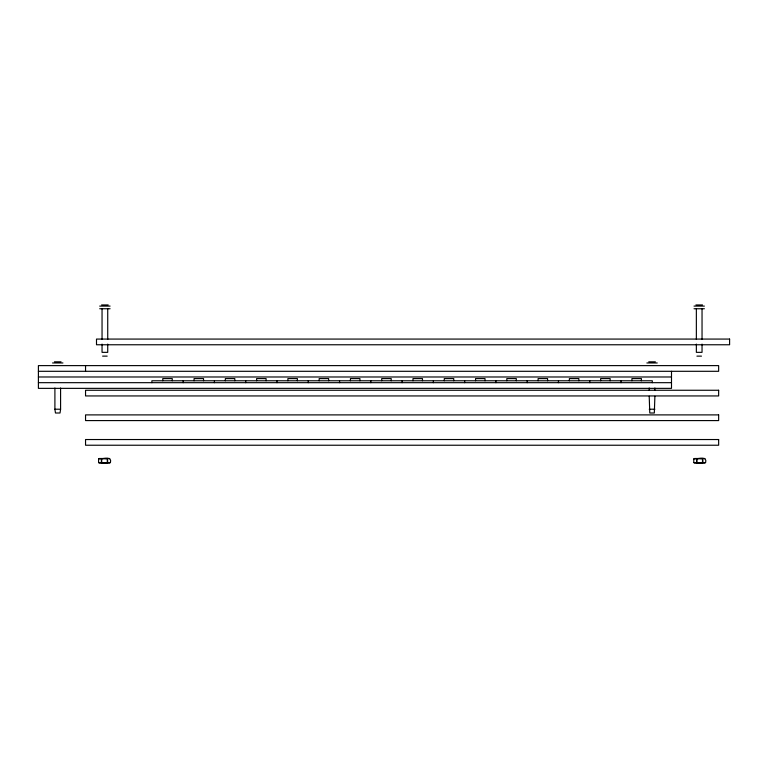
<?xml version="1.0" encoding="UTF-8"?>
<svg xmlns="http://www.w3.org/2000/svg" width="768" height="768" viewBox="0 0 768 768"><rect width="100%" height="100%" fill="white"/><g stroke="black" fill="none" stroke-linecap="round" stroke-linejoin="round"><path stroke-width="1.15" d="M60.586 388.003L60.586 409.21L60.019 413.002L55.469 413.002L54.902 409.21L54.902 388.003M654.893 396.25L654.326 413.002L649.776 413.002L649.21 396.25M98.563 458.909C102.605 459.254 112.301 455.501 110.419 462.634L98.563 462.634M693.754 458.909C697.795 459.254 707.501 455.501 705.61 462.634L693.754 462.634M101.587 304.954L108.192 304.954M695.894 304.954L702.499 304.954M99.706 306.096L110.083 306.096M694.013 306.096L704.381 306.096M99.706 308.746L110.083 308.746M694.013 308.746L704.381 308.746M102.614 356.131L107.165 356.131M696.922 356.131L701.472 356.131M54.442 361.824L61.046 361.824M648.749 361.824L655.354 361.824M52.56 362.957L62.938 362.957M646.867 362.957L657.245 362.957M38.4 371.299L718.646 371.299L718.646 365.616L38.4 365.616L38.4 388.358L671.501 388.358L671.501 371.299M38.4 376.982L671.501 376.982M38.4 382.675L671.501 382.675M54.902 409.21L60.586 409.21M649.21 409.21L654.893 409.21M99.283 458.496L109.709 458.496M694.483 458.496L704.909 458.496M99.283 463.046L109.709 463.046M694.483 463.046L704.909 463.046M702.806 458.909L702.806 462.634M702.038 308.746L702.038 339.379M702.038 344.093L702.038 352.349L696.355 352.349L696.355 344.093M696.586 458.909L696.586 462.634M696.355 308.746L696.355 339.379M693.782 458.909L693.782 462.634M654.893 388.003L654.893 390.355M652.301 382.675L652.301 380.774L151.891 380.774L151.891 382.675M649.21 388.003L649.21 390.355M641.405 380.774L641.405 378.595L631.93 378.595L631.93 380.774M621.024 380.774L621.024 382.675M610.128 380.774L610.128 378.595L600.653 378.595L600.653 380.774M589.747 380.774L589.747 382.675M578.851 380.774L578.851 378.595L569.376 378.595L569.376 380.774M558.47 380.774L558.47 382.675M547.574 380.774L547.574 378.595L538.099 378.595L538.099 380.774M527.203 380.774L527.203 382.675M516.298 380.774L516.298 378.595L506.822 378.595L506.822 380.774M495.926 380.774L495.926 382.675M485.021 380.774L485.021 378.595L475.546 378.595L475.546 380.774M464.65 380.774L464.65 382.675M453.744 380.774L453.744 378.595L444.269 378.595L444.269 380.774M433.373 380.774L433.373 382.675M422.477 380.774L422.477 378.595L412.992 378.595L412.992 380.774M402.096 380.774L402.096 382.675M391.2 380.774L391.2 378.595L381.715 378.595L381.715 380.774M370.819 380.774L370.819 382.675M359.923 380.774L359.923 378.595L350.438 378.595L350.438 380.774M339.542 380.774L339.542 382.675M328.646 380.774L328.646 378.595L319.171 378.595L319.171 380.774M308.266 380.774L308.266 382.675M297.37 380.774L297.37 378.595L287.894 378.595L287.894 380.774M276.989 380.774L276.989 382.675M266.093 380.774L266.093 378.595L256.618 378.595L256.618 380.774M245.712 380.774L245.712 382.675M234.816 380.774L234.816 378.595L225.341 378.595L225.341 380.774M214.435 380.774L214.435 382.675M203.539 380.774L203.539 378.595L194.064 378.595L194.064 380.774M183.168 380.774L183.168 382.675M172.262 380.774L172.262 378.595L162.787 378.595L162.787 380.774M107.731 308.746L107.731 339.379M107.731 344.093L107.731 352.349L102.048 352.349L102.048 344.093M107.616 458.909L107.616 462.634M102.048 308.746L102.048 339.379M101.386 458.909L101.386 462.634M98.582 458.909L98.582 462.634M85.546 365.616L85.546 371.299M103.104 458.602L101.702 458.909L101.702 462.634L107.299 462.634L107.299 458.909L103.104 458.602M698.294 458.602L696.893 458.909L696.893 462.634L702.499 462.634L702.499 458.909L698.294 458.602M729.6 339.072L96.499 339.072L96.499 344.765L729.6 344.765L729.6 339.072M718.646 390.259L85.546 390.259L85.546 395.942L718.646 395.942L718.646 390.259M718.646 414.893L85.546 414.893L85.546 420.586L718.646 420.586L718.646 414.893M718.646 439.536L85.546 439.536L85.546 445.229L718.646 445.229L718.646 439.536"/></g></svg>
